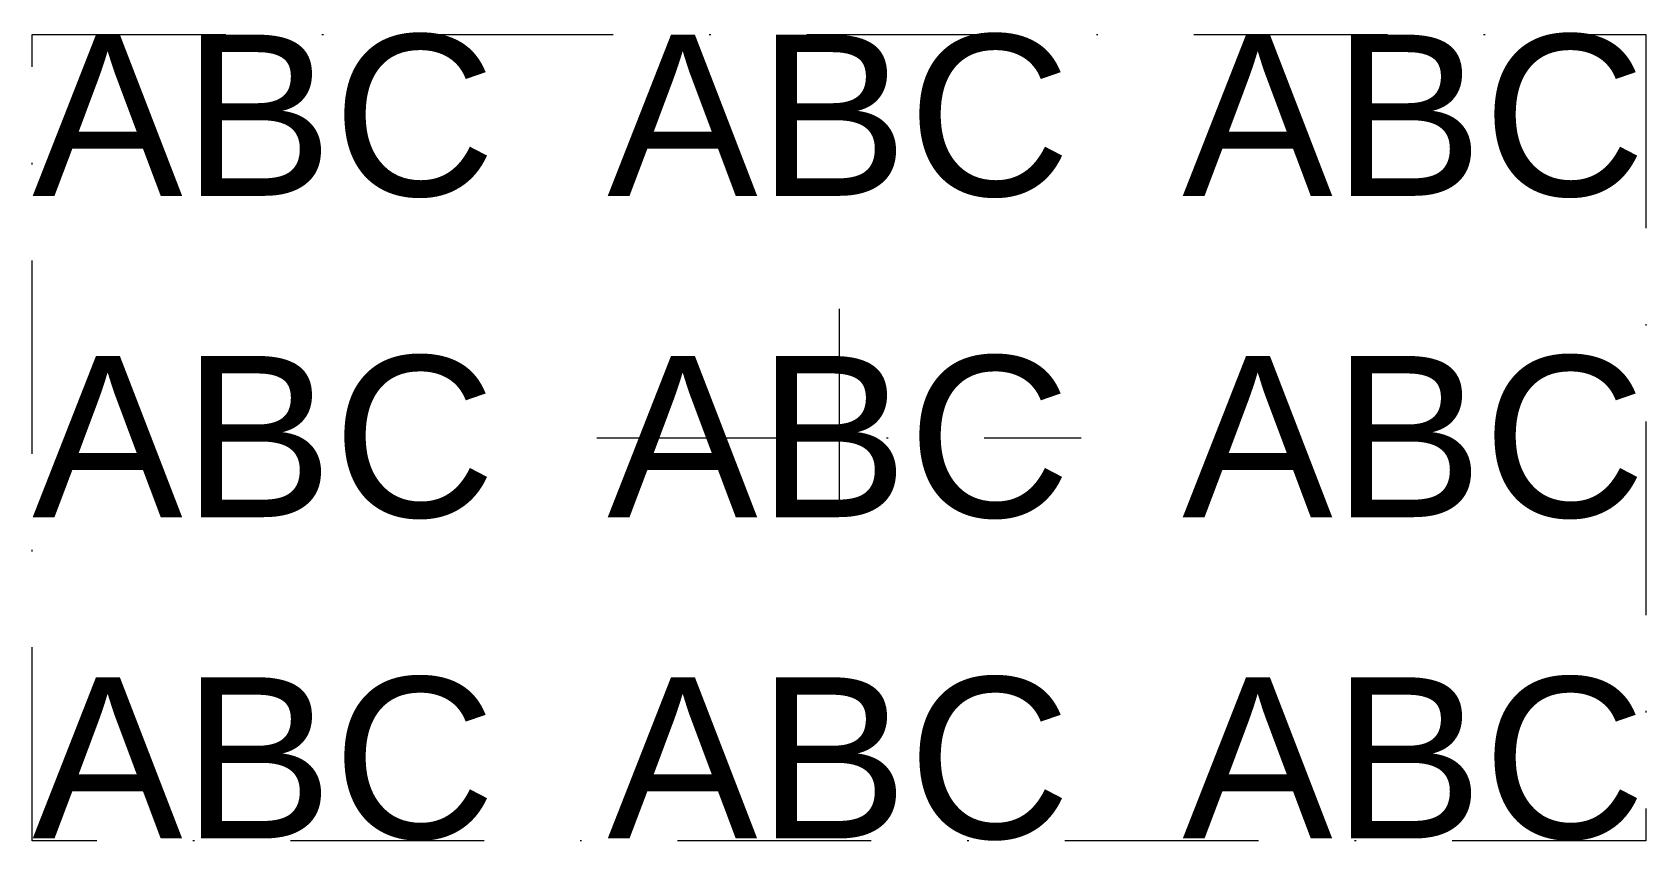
# Model space of a CAD drawing. Header units: millimetres. Extents: x -50 to 50, y -25 to 25.
import ezdxf

# ---------------------------------------------------------------- set-up
doc = ezdxf.new("R2010")
doc.units = ezdxf.units.MM
doc.linetypes.add('DASHDOT', pattern=[24, 12, -5.95, 0.1, -5.95])
doc.layers.get('0').update_dxf_attribs({"lineweight": 25})
doc.styles.add('textstyle11', font='Arial.ttf')
doc.styles.add('textstyle12', font='Arial.ttf')
doc.styles.add('textstyle13', font='Arial.ttf')
doc.styles.add('textstyle14', font='Arial.ttf')
doc.styles.add('textstyle15', font='Arial.ttf')
doc.styles.add('textstyle16', font='Arial.ttf')
doc.styles.add('textstyle17', font='Arial.ttf')
doc.styles.add('textstyle18', font='Arial.ttf')
doc.styles.add('textstyle19', font='Arial.ttf')

msp = doc.modelspace()

# ---------------------------------------------------------------- linework, layer by layer
at = {"color": 1, "linetype": 'DASHDOT', "lineweight": 13}
for p, q in [((-50, 25), (50, 25)), ((-50, -25), (-50, 25)), ((50, 25), (50, -25)), ((0, 8), (0, -8)), ((-15, 0), (15, 0)), ((50, -25), (-50, -25))]:
    msp.add_line(p, q, dxfattribs=at)

# ---------------------------------------------------------------- texts
at = {"char_height": 10}
for insert, attachment_point, style in [((-50, 25), 1, 'textstyle15'), ((0, 25), 2, 'textstyle16'), ((50, 25), 3, 'textstyle17'), ((-50, 0), 4, 'textstyle18'), ((0, 0), 5, 'textstyle19'), ((50, 0), 6, 'textstyle11'), ((-50, -25), 7, 'textstyle12'), ((0, -25), 8, 'textstyle13'), ((50, -25), 9, 'textstyle14')]:
    msp.add_mtext('ABC', dxfattribs=dict(at, insert=insert, attachment_point=attachment_point, style=style))

doc.saveas('drawing.dxf')
